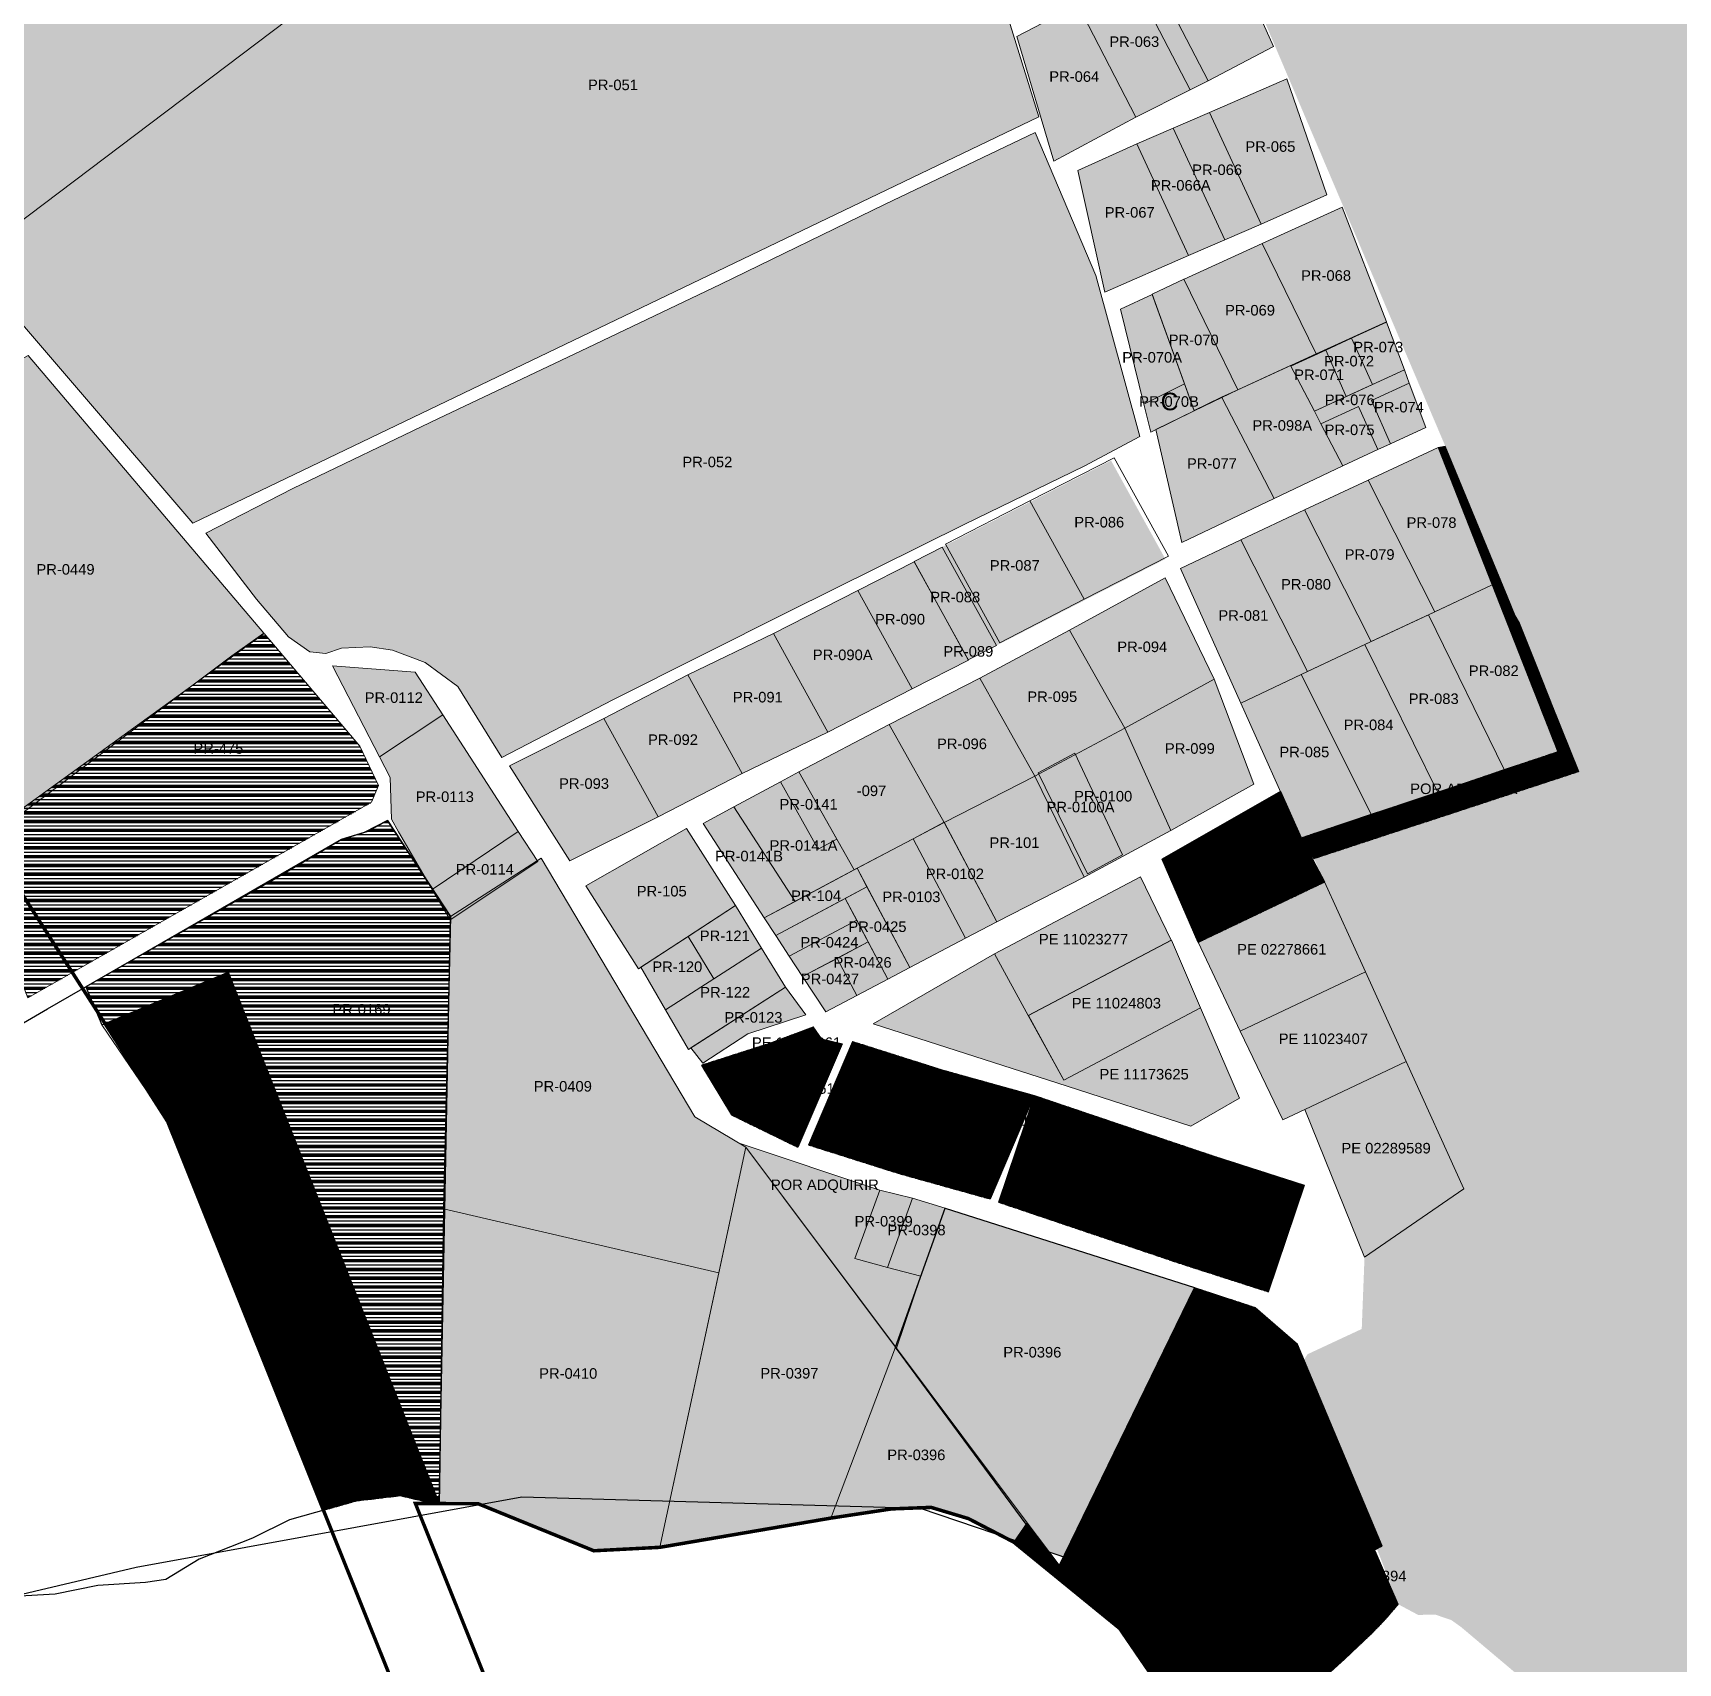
# Model space of a CAD drawing. Header units: inches. Extents: x 775566 to 778268, y 9208057 to 9211417.
# Drawn here: x 776842.8 to 777311, y 9209665.7 to 9210129.8 of the extents above; entities that cross this region are included whole.
import ezdxf
from ezdxf.enums import TextEntityAlignment as Align

# ---------------------------------------------------------------- set-up
doc = ezdxf.new("R2010")
doc.units = ezdxf.units.IN
doc.header["$MEASUREMENT"] = 0
doc.linetypes.add('DASHDOT', pattern=[1, 0.5, -0.25, 0, -0.25])
for name, color, linetype in [('1.- ADQUIRIDOS  CON RM', 7, 'Continuous'), ('HITOS', 5, 'Continuous'), ('PI_Texto', 7, 'Continuous'), ('PMD-CAJAMARCA', 212, 'Continuous'), ('PREDIOS INSCRITOS', 84, 'Continuous')]:
    doc.layers.add(name, color=color, linetype=linetype)
doc.layers.add('CAJAMARCA_ADQUIRIDOS', color=7, linetype='Continuous', lineweight=9, true_color=0xe2f2c9)
doc.layers.add('PROCESO_&_PENDIENTES', color=7, linetype='Continuous', lineweight=9, true_color=0xc5eefc)
doc.layers.add('CAJAMARCA_ADQUIRIDOSAnno', color=7, linetype='Continuous', true_color=0xafb304)
doc.layers.add('PROCESO__PENDIENTE_CAJAMARCA_UTMAnno', color=7, linetype='Continuous', true_color=0x2b1800)
doc.styles.add('Arial', font='arial.ttf')

msp = doc.modelspace()

# ---------------------------------------------------------------- hatches: boundary and pattern name
at = {"true_color": 0xadddf7}
h = msp.add_hatch(color=141, dxfattribs=at)
h.dxf.hatch_style = 1
h.paths.add_polyline_path([(777390.49, 9210055.28), (777432.41, 9210073.29), (777198.38, 9210587.33), (777187.56, 9210605.47), (777105.4, 9210785.4), (777059.97, 9210855.94), (776930, 9211169.4), (776852.44, 9211361.12), (776673.32, 9211286.79), (776765.26, 9211129.93), (776773.32, 9211117.95), (776942.38, 9210722.91), (777244.8, 9210012.11), (777262.42, 9209969.39), (777282.77, 9209919.54), (777207.42, 9209894.77), (777250.06, 9209800.66), (777221.8, 9209781.22), (777221.01, 9209760.81), (777205.62, 9209753.63), (777204.65, 9209752.16), (777231.39, 9209682.44), (777237.05, 9209679.41), (777241.97, 9209679.49), (777246.56, 9209677.91), (777249.26, 9209675.98), (777282.52, 9209647.92), (777293.72, 9209634.72), (777361.87, 9209558.32), (777370.39, 9209543.07), (777454.76, 9209481.52), (777458.61, 9209472.5), (777462.12, 9209467.53), (777463.33, 9209460.68), (777456.89, 9209452.18), (777474.05, 9209434.41), (777510.17, 9209349.95), (777516.01, 9209347.36), (777541.48, 9209322.34), (777544.17, 9209320.9), (777560.86, 9209295.15), (777537.54, 9209270.4), (777550.09, 9209240.92), (777553.15, 9209238.12), (777563.03, 9209239.38), (777593.22, 9209167.98), (777595.94, 9209159.44), (777696.28, 9208921.65), (777699.89, 9208910.23), (777701.28, 9208904.41), (777711.62, 9208851.33), (777720.63, 9208813.42), (777724.41, 9208798.87), (777726.36, 9208793.23), (777729.84, 9208788.63), (777735.44, 9208786.43), (777741.43, 9208786.58), (777747.32, 9208788.15), (777795.11, 9208805.7), (777867.21, 9208835.59), (777891.55, 9208847.3), (777895.6, 9208851.69), (777898.19, 9208856.93), (777899.3, 9208862.81), (777899.01, 9208868.76), (777897.07, 9208874.42), (777892.6, 9208881.93), (777881.24, 9208899.7), (777845.62, 9208951.56), (777839.03, 9208965.06), (777784.89, 9209095.29), (777766.54, 9209136.41), (777720.91, 9209231), (777688.48, 9209311.84), (777605.97, 9209508.14), (777612.99, 9209517.89)])
h = msp.add_hatch(color=103)
h.dxf.hatch_style = 1
h.paths.add_polyline_path([(777083.96, 9210261.07), (777070.47, 9210307.29), (777057.33, 9210352.51), (777050.92, 9210373.52), (776964.37, 9210303.16), (776958.98, 9210298.66), (776932.9, 9210277.82), (776909.43, 9210259.4), (776882.18, 9210237.01), (776863.18, 9210221.88), (776835.16, 9210197.35), (776821.77, 9210185.14), (776791.03, 9210154.81), (776769.71, 9210134.63), (776769.16, 9210134.08), (776824.33, 9210064.75)])
h.paths.add_polyline_path([(776824.33, 9210064.75), (777083.96, 9210261.07), (777097.35, 9210214.14), (777108.4, 9210177.74), (777120.96, 9210132.13), (777129.12, 9210105.88), (776888.35, 9209990.23)])
h = msp.add_hatch(color=103)
h.dxf.hatch_style = 1
h.paths.add_polyline_path([(777133.37, 9210093.29), (777122.88, 9210128.77), (777140.2, 9210137.73), (777155.94, 9210144.86), (777161.15, 9210147.22), (777161.15, 9210147.22), (777182.41, 9210155.99), (777195.9, 9210125.87), (777177.27, 9210116.16), (777172.17, 9210113.58), (777156.76, 9210105.77)])
h = msp.add_hatch(color=103)
h.dxf.hatch_style = 1
h.paths.add_polyline_path([(776915.59, 9209957.86), (776906.49, 9209968.52), (776892.03, 9209987.35), (776916.77, 9210000.06), (776958.27, 9210020.04), (776998.7, 9210039.14), (777038.56, 9210058.26), (777085.38, 9210081.04), (777128.05, 9210101.38), (777145.3, 9210060.69), (777157.81, 9210014.83), (777142.01, 9210006.4), (777108.08, 9209989.91), (777057.95, 9209965.01), (777007.82, 9209939.89), (776976.31, 9209923.52), (776963.7, 9209943.68), (776954.49, 9209950.57), (776945.18, 9209954.06), (776938.78, 9209955.03), (776930.63, 9209954.64), (776926.17, 9209953.09), (776921.61, 9209953.58)])
h = msp.add_hatch(color=103)
h.dxf.hatch_style = 1
h.paths.add_polyline_path([(776841.44, 9210037.89), (776908.57, 9209958.85), (776899.4, 9209952.43), (776838.85, 9209906.95), (776793.91, 9210012.56)])
h = msp.add_hatch(color=103)
h.dxf.hatch_style = 1
h.paths.add_polyline_path([(777053.55, 9209958.75), (777077.58, 9209971.07), (777093.03, 9209943.05), (777069.01, 9209930.73)])
h = msp.add_hatch(color=103)
h.dxf.hatch_style = 1
h.paths.add_polyline_path([(776928.08, 9209949.6), (776951.61, 9209947.78), (776959.49, 9209935.61), (776941.41, 9209923.7)])
h = msp.add_hatch(color=103)
h.dxf.hatch_style = 1
h.paths.add_polyline_path([(776959.49, 9209935.61), (776941.41, 9209923.7), (776944.46, 9209917.77), (776944.89, 9209905.98), (776946.86, 9209902.31), (776956.48, 9209885.87), (776980.96, 9209902.42)])
h = msp.add_hatch(color=103)
h.dxf.hatch_style = 1
h.paths.add_polyline_path([(777042.33, 9209909.43), (777055.54, 9209916.54), (777066.33, 9209897.36), (777071.61, 9209900.2), (777076.51, 9209891.49), (777059.75, 9209882.54)])
h = msp.add_hatch(color=103)
h.dxf.hatch_style = 1
h.paths.add_polyline_path([(777066.33, 9209897.36), (777071.61, 9209900.2), (777060.83, 9209919.38), (777055.54, 9209916.54)])
h = msp.add_hatch(color=103)
h.dxf.hatch_style = 1
h.paths.add_polyline_path([(777042.33, 9209909.43), (777059.75, 9209882.54), (777050.93, 9209877.83), (777033.53, 9209904.69)])
h = msp.add_hatch(color=103)
h.dxf.hatch_style = 1
h.paths.add_polyline_path([(776961.52, 9209877.24), (776986.35, 9209894.09), (776980.96, 9209902.42), (776956.48, 9209885.87)])
h = msp.add_hatch(color=103)
h.dxf.hatch_style = 1
h.paths.add_polyline_path([(776961.67, 9209878.22), (776987.51, 9209894.83), (777031.22, 9209821.22), (777045.72, 9209812.54), (777038.04, 9209776.81), (776959.65, 9209794.99)])
h.paths.add_polyline_path([(776959.65, 9209794.99), (777038.04, 9209776.81), (777021.25, 9209698.65), (777002.45, 9209697.67), (776969.48, 9209711.08), (776958.48, 9209711.1)])
h.paths.add_polyline_path([(777045.72, 9209812.54), (777088.31, 9209755.67), (777069.92, 9209706.97), (777021.25, 9209698.65)])
h.paths.add_polyline_path([(777088.31, 9209755.67), (777125.81, 9209705.61), (777121.98, 9209700.13), (777109.06, 9209706.83), (777098.45, 9209710.02), (777087.2, 9209709.59), (777069.92, 9209706.97)])
h = msp.add_hatch(color=103)
h.dxf.hatch_style = 1
h.paths.add_polyline_path([(777077.4, 9209891.96), (777080.2, 9209886.65), (777054.22, 9209872.81), (777050.93, 9209877.83)])
h = msp.add_hatch(color=103)
h.dxf.hatch_style = 1
h.paths.add_polyline_path([(777074.02, 9209883.36), (777054.22, 9209872.81), (777058.05, 9209866.96), (777077.29, 9209877.17)])
h.paths.add_polyline_path([(777060.46, 9209868.55), (777078.53, 9209868.55), (777078.53, 9209873.15), (777060.46, 9209873.15)], flags=9)
h.paths.add_polyline_path([(777074.15, 9209873), (777092.22, 9209873), (777092.22, 9209877.6), (777074.15, 9209877.6)], flags=9)
h = msp.add_hatch(color=103)
h.dxf.hatch_style = 1
h.paths.add_polyline_path([(777077.29, 9209877.17), (777080.56, 9209870.98), (777061.89, 9209861.11), (777058.05, 9209866.96)])
h.paths.add_polyline_path([(777080.56, 9209870.98), (777086.16, 9209860.4), (777077.32, 9209855.73), (777071.73, 9209866.31)])
h.paths.add_polyline_path([(777080.2, 9209886.65), (777092.35, 9209863.67), (777086.16, 9209860.4), (777074.02, 9209883.36)])
h = msp.add_hatch(color=103)
h.dxf.hatch_style = 1
h.paths.add_polyline_path([(777071.73, 9209866.31), (777077.32, 9209855.73), (777068.47, 9209851.07), (777061.89, 9209861.11)])
at = {"layer": '1.- ADQUIRIDOS  CON RM'}
h = msp.add_hatch(color=103, dxfattribs=at)
h.dxf.hatch_style = 1
h.paths.add_polyline_path([(777155.94, 9210144.86), (777172.17, 9210113.58), (777156.75, 9210105.77), (777140.2, 9210137.73)])
h.paths.add_polyline_path([(777195.9, 9210125.87), (777177.27, 9210116.16), (777161.15, 9210147.22), (777182.41, 9210155.99)])
h.paths.add_polyline_path([(777161.15, 9210147.22), (777177.27, 9210116.16), (777172.17, 9210113.58), (777155.94, 9210144.86)])
h.paths.add_polyline_path([(777177.68, 9210107.11), (777192.35, 9210075.34), (777171.69, 9210066.43), (777157.02, 9210098.21)])
h.paths.add_polyline_path([(777211.1, 9210083.63), (777192.35, 9210075.34), (777177.68, 9210107.11), (777199.68, 9210116.72)])
h.paths.add_polyline_path([(777192.7, 9210069.82), (777208.03, 9210038.36), (777185.7, 9210028.19), (777170.4, 9210059.67)])
h.paths.add_polyline_path([(777171.69, 9210066.43), (777147.89, 9210055.95), (777140.16, 9210090.6), (777157.02, 9210098.21)])
h.paths.add_polyline_path([(777228.02, 9210047.52), (777208.03, 9210038.36), (777192.7, 9210069.82), (777215.46, 9210080.18)])
h.paths.add_polyline_path([(777196.06, 9209997.26), (777169.81, 9209984.69), (777162.4, 9210016.85), (777181.18, 9210025.99)])
h.paths.add_polyline_path([(777207.52, 9210022.06), (777233.14, 9210033.81), (777234.53, 9210030.06), (777223.81, 9210025.14), (777229.24, 9210012.81), (777225.61, 9210011.14), (777220.09, 9210023.43), (777209.37, 9210018.51)])
h.paths.add_polyline_path([(777223.81, 9210025.14), (777234.53, 9210030.06), (777239.24, 9210017.41), (777229.24, 9210012.81)])
h.paths.add_polyline_path([(777209.37, 9210018.51), (777220.09, 9210023.43), (777225.61, 9210011.14), (777215.62, 9210006.54)])
h.paths.add_polyline_path([(777224.05, 9210029.64), (777218.08, 9210042.82), (777228.08, 9210047.4), (777233.14, 9210033.81)])
h.paths.add_polyline_path([(777210.81, 9210039.49), (777218.08, 9210042.82), (777224.05, 9210029.64), (777216.61, 9210026.23)])
h.paths.add_polyline_path([(777200.81, 9210034.91), (777210.81, 9210039.49), (777216.61, 9210026.23), (777207.52, 9210022.06)])
h.paths.add_polyline_path([(777204.7, 9209993.98), (777222.83, 9210002.43), (777241.8, 9209964.95), (777223.67, 9209956.51)])
h.paths.add_polyline_path([(777222.83, 9210002.43), (777242.78, 9210011.71), (777258.1, 9209972.6), (777241.8, 9209964.95)])
h.paths.add_polyline_path([(777169.45, 9209977.3), (777186.6, 9209985.46), (777205.58, 9209947.99), (777186.62, 9209938.96)])
h.paths.add_polyline_path([(777186.6, 9209985.46), (777204.7, 9209993.98), (777223.67, 9209956.51), (777205.58, 9209947.99)])
h.paths.add_polyline_path([(777221.86, 9209955.66), (777239.99, 9209964.11), (777261.59, 9209920.12), (777242.7, 9209913.53)])
h.paths.add_polyline_path([(777239.99, 9209964.11), (777258.1, 9209972.6), (777276.78, 9209925.15), (777261.59, 9209920.12)])
h.paths.add_polyline_path([(777203.77, 9209947.13), (777221.86, 9209955.66), (777242.7, 9209913.53), (777223.69, 9209907.33)])
h = msp.add_hatch(color=103, dxfattribs=at)
h.dxf.hatch_style = 1
h.paths.add_polyline_path([(777159.01, 9210024.11), (777170.59, 9210029.82), (777173.35, 9210022.17), (777160.97, 9210016.15)])
h = msp.add_hatch(color=103, dxfattribs=at)
h.dxf.hatch_style = 1
h.paths.add_polyline_path([(777141.07, 9209967.71), (777125.62, 9209995.73), (777149.66, 9210008.02), (777165.11, 9209980)])
h = msp.add_hatch(color=103, dxfattribs=at)
h.dxf.hatch_style = 1
h.paths.add_polyline_path([(777020.72, 9209906.57), (777005.26, 9209934.59), (777029.25, 9209946.98), (777044.71, 9209918.96)])
h.paths.add_polyline_path([(777044.71, 9209918.96), (777029.25, 9209946.98), (777053.55, 9209958.75), (777069.01, 9209930.73)])
h.paths.add_polyline_path([(776995.64, 9209894.11), (776978.46, 9209921.11), (777005.26, 9209934.59), (777020.72, 9209906.57)])
h.paths.add_polyline_path([(777077.58, 9209971.07), (777093.62, 9209979.24), (777109.07, 9209951.22), (777093.03, 9209943.05)])
h.paths.add_polyline_path([(777101.59, 9209983.41), (777117.05, 9209955.38), (777109.03, 9209951.3), (777093.58, 9209979.32)])
h.paths.add_polyline_path([(777125.62, 9209995.73), (777101.59, 9209983.41), (777117.06, 9209955.37), (777141.07, 9209967.71)])
h = msp.add_hatch(color=103, dxfattribs=at)
h.dxf.hatch_style = 1
h.paths.add_polyline_path([(777153.56, 9209931.89), (777178.99, 9209945.83), (777190.29, 9209915.89), (777166.72, 9209902.72)])
h.paths.add_polyline_path([(777127.99, 9209918.22), (777153.56, 9209931.89), (777166.72, 9209902.72), (777142.05, 9209889.47)])
h.paths.add_polyline_path([(777086.47, 9209932.93), (777112.3, 9209946.11), (777127.99, 9209918.22), (777102.15, 9209905.03)])
h.paths.add_polyline_path([(777112.3, 9209946.11), (777137.87, 9209959.78), (777153.56, 9209931.89), (777127.99, 9209918.22)])
h.paths.add_polyline_path([(777165.08, 9209974.65), (777137.87, 9209959.78), (777153.56, 9209931.89), (777179.01, 9209945.84)])
h.paths.add_polyline_path([(777127.99, 9209918.22), (777142.05, 9209889.47), (777117.11, 9209876.74), (777102.15, 9209905.03)])
h.paths.add_polyline_path([(777093.31, 9209900.37), (777102.15, 9209905.04), (777117.11, 9209876.75), (777108.27, 9209872.08)])
h.paths.add_polyline_path([(777077.4, 9209891.96), (777093.31, 9209900.37), (777108.27, 9209872.08), (777092.35, 9209863.67)])
h.paths.add_polyline_path([(777060.83, 9209919.38), (777086.47, 9209932.93), (777102.15, 9209905.03), (777076.51, 9209891.49)])
at = {"layer": 'CAJAMARCA_ADQUIRIDOSAnno'}
h = msp.add_hatch(dxfattribs=at)
h.set_pattern_fill('PLASTI', color=1)
h.paths.add_polyline_path([(777275.35, 9209938.14), (777270.87, 9209949.37), (777265.95, 9209961.71), (777264.7, 9209963.86), (777262.42, 9209969.39), (777244.8, 9210012.11), (777242.78, 9210011.71), (777276.78, 9209925.15), (777255.91, 9209918.14), (777242.7, 9209913.53), (777225.58, 9209907.95), (777203.78, 9209900.63), (777207.42, 9209894.77), (777282.77, 9209919.54)])
h.paths.add_polyline_path([(777233.99, 9209912.02), (777266.37, 9209912.02), (777266.37, 9209916.95), (777233.99, 9209916.95)], flags=25)
h = msp.add_hatch(dxfattribs=at)
h.set_pattern_fill('PLASTI', color=2, scale=10)
h.paths.add_polyline_path([(776939.21, 9209910.75), (776941.16, 9209915.48), (776935.87, 9209926.71), (776908.67, 9209958.75), (776824.79, 9209898.16), (776841.32, 9209855.06)])
h.paths.add_polyline_path([(776887.74, 9209923.73), (776903.47, 9209923.73), (776903.47, 9209928.31), (776887.74, 9209928.31)], flags=24)
h.paths.add_polyline_path([(776936.5, 9209938.21), (776954.57, 9209938.21), (776954.57, 9209942.81), (776936.5, 9209942.81)], flags=9)
h.paths.add_polyline_path([(776951.01, 9209910), (776969.08, 9209910), (776969.08, 9209914.6), (776951.01, 9209914.6)], flags=9)
h = msp.add_hatch(dxfattribs=at)
h.set_pattern_fill('PLASTI', color=1)
h.paths.add_polyline_path([(777203.78, 9209900.63), (777197.87, 9209913.83), (777164.23, 9209894.52), (777174.45, 9209870.91), (777210.45, 9209888.08)])
h.paths.add_polyline_path([(777183.11, 9209891.72), (777190.67, 9209891.72), (777190.67, 9209896.22), (777183.11, 9209896.22)], flags=24)
h = msp.add_hatch(dxfattribs=at)
h.set_pattern_fill('PLASTI', color=2, scale=10)
h.paths.add_polyline_path([(776857.91, 9209858.25), (776860.31, 9209852.48), (776863.32, 9209847.77), (776898.42, 9209862.35), (776958.48, 9209711.1), (776961.67, 9209878.22), (776943.69, 9209905.57), (776937.06, 9209902.16), (776930.51, 9209900.19)])
h.paths.add_polyline_path([(776927.29, 9209849.49), (776945.36, 9209849.49), (776945.36, 9209854.09), (776927.29, 9209854.09)], flags=24)
h.paths.add_polyline_path([(776962.39, 9209889.35), (776980.46, 9209889.35), (776980.46, 9209893.94), (776962.39, 9209893.94)], flags=9)
h = msp.add_hatch(color=1, dxfattribs=at)
h.dxf.hatch_style = 1
h.paths.add_polyline_path([(777158.06, 9209889.5), (777116.47, 9209867.61), (777126.09, 9209850.08), (777166.79, 9209871.51)])
h.paths.add_polyline_path([(777166.82, 9209871.52), (777126.12, 9209850.09), (777136.22, 9209831.68), (777175.13, 9209852.24)])
h.paths.add_polyline_path([(777175.13, 9209852.24), (777136.22, 9209831.68), (777126.09, 9209850.08), (777116.47, 9209867.61), (777081.96, 9209847.66), (777137.18, 9209829.94), (777172.37, 9209818.5), (777186.21, 9209826.52)])
h.paths.add_polyline_path([(777128.36, 9209869.44), (777155.3, 9209869.44), (777155.3, 9209874.04), (777128.36, 9209874.04)], flags=24)
h.paths.add_polyline_path([(777137.7, 9209851.22), (777164.63, 9209851.22), (777164.63, 9209855.82), (777137.7, 9209855.82)], flags=24)
h.paths.add_polyline_path([(777145.61, 9209831), (777172.54, 9209831), (777172.54, 9209835.6), (777145.61, 9209835.6)], flags=24)
h = msp.add_hatch(color=1, dxfattribs=at)
h.dxf.hatch_style = 1
h.paths.add_polyline_path([(777210.45, 9209888.08), (777174.45, 9209870.91), (777186.45, 9209845.61), (777222.07, 9209862.44)])
h.paths.add_polyline_path([(777222.07, 9209862.44), (777186.45, 9209845.61), (777198.51, 9209820.34), (777204.85, 9209823.31), (777233.64, 9209836.92)])
h.paths.add_polyline_path([(777233.64, 9209836.92), (777204.85, 9209823.31), (777221.8, 9209781.22), (777250.06, 9209800.66)])
h.paths.add_polyline_path([(777184.79, 9209866.57), (777211.72, 9209866.57), (777211.72, 9209871.17), (777184.79, 9209871.17)], flags=24)
h.paths.add_polyline_path([(777196.61, 9209841.09), (777223.54, 9209841.09), (777223.54, 9209845.69), (777196.61, 9209845.69)], flags=24)
h.paths.add_polyline_path([(777214.47, 9209809.95), (777241.41, 9209809.95), (777241.41, 9209814.54), (777214.47, 9209814.54)], flags=24)
h = msp.add_hatch(dxfattribs=at)
h.set_pattern_fill('PLASTI', color=1)
h.paths.add_polyline_path([(776925.49, 9209709.24), (776934.96, 9209711.91), (776947.4, 9209713.39), (776957.06, 9209711.1), (776958.47, 9209711.1), (776958.47, 9209711.12), (776898.42, 9209862.35), (776863.32, 9209847.77), (776881.2, 9209819.81), (776881.2, 9209819.81)])
h = msp.add_hatch(dxfattribs=at)
h.set_pattern_fill('PLASTI', color=1, scale=10)
h.paths.add_polyline_path([(777067.25, 9209843.36), (777064.88, 9209846.78), (777052.5, 9209842.17), (777062.14, 9209831.45)])
h.paths.add_polyline_path([(777035.41, 9209830.16), (777062.34, 9209830.16), (777062.34, 9209834.76), (777035.41, 9209834.76)], flags=9)
h.paths.add_polyline_path([(777046.68, 9209839.99), (777073.61, 9209839.99), (777073.61, 9209844.58), (777046.68, 9209844.58)], flags=9)
h = msp.add_hatch(dxfattribs=at)
h.set_pattern_fill('PLASTI', color=1)
h.paths.add_polyline_path([(777073.11, 9209841.98), (777067.25, 9209843.36), (777062.14, 9209831.45), (777062.14, 9209831.45), (777067.25, 9209843.36), (777064.88, 9209846.78), (777052.5, 9209842.17), (777062.14, 9209831.45), (777067.25, 9209843.36), (777067.25, 9209843.36), (777062.14, 9209831.45), (777062.14, 9209831.45), (777051.7, 9209816.86), (777060.51, 9209812.56)])
h.paths.add_polyline_path([(777049.49, 9209826.93), (777076.43, 9209826.93), (777076.43, 9209831.53), (777049.49, 9209831.53)], flags=9)
h.paths.add_polyline_path([(777035.41, 9209830.16), (777062.34, 9209830.16), (777062.34, 9209834.76), (777035.41, 9209834.76)], flags=9)
h.paths.add_polyline_path([(777046.68, 9209839.99), (777073.61, 9209839.99), (777073.61, 9209844.58), (777046.68, 9209844.58)], flags=9)
h = msp.add_hatch(dxfattribs=at)
h.set_pattern_fill('PLASTI', color=1)
h.paths.add_polyline_path([(777062.14, 9209831.45), (777052.5, 9209842.17), (777033.05, 9209835.92), (777041.63, 9209821.77), (777051.7, 9209816.86)])
h.paths.add_polyline_path([(777049.49, 9209826.93), (777076.43, 9209826.93), (777076.43, 9209831.53), (777049.49, 9209831.53)], flags=9)
h.paths.add_polyline_path([(777035.41, 9209830.16), (777062.34, 9209830.16), (777062.34, 9209834.76), (777035.41, 9209834.76)], flags=9)
h.paths.add_polyline_path([(777046.68, 9209839.99), (777073.61, 9209839.99), (777073.61, 9209844.58), (777046.68, 9209844.58)], flags=9)
h = msp.add_hatch(dxfattribs=at)
h.set_pattern_fill('PLASTI', color=1)
h.paths.add_polyline_path([(777204.72, 9209801.71), (777179.01, 9209809.98), (777168.79, 9209779.66), (777194.5, 9209771.39)])
h.paths.add_polyline_path([(777179.01, 9209809.98), (777166.22, 9209814.3), (777156, 9209783.99), (777168.8, 9209779.67)])
h.paths.add_polyline_path([(777166.22, 9209814.3), (777153.43, 9209818.62), (777143.21, 9209788.3), (777156, 9209783.99)])
h.paths.add_polyline_path([(777153.43, 9209818.62), (777137.33, 9209824.06), (777132.21, 9209808.9), (777122.74, 9209812.1), (777117.63, 9209796.94), (777143.21, 9209788.3)])
h.paths.add_polyline_path([(777137.33, 9209824.06), (777127.85, 9209827.26), (777122.74, 9209812.1), (777132.21, 9209808.9)])
h.paths.add_polyline_path([(777127.85, 9209827.26), (777101.85, 9209834.49), (777089.31, 9209805.09), (777115.32, 9209797.82)])
h.paths.add_polyline_path([(777101.85, 9209834.49), (777076.12, 9209842.66), (777063.52, 9209813.24), (777089.31, 9209805.08)])
h.paths.add_polyline_path([(777154.04, 9209796.76), (777180.98, 9209796.76), (777180.98, 9209801.36), (777154.04, 9209801.36)], flags=9)
h.paths.add_polyline_path([(777173.29, 9209790.46), (777200.22, 9209790.46), (777200.22, 9209795.06), (777173.29, 9209795.06)], flags=24)
h.paths.add_polyline_path([(777141.25, 9209801.08), (777168.18, 9209801.08), (777168.18, 9209805.67), (777141.25, 9209805.67)], flags=9)
h.paths.add_polyline_path([(777116.56, 9209817.85), (777143.5, 9209817.85), (777143.5, 9209822.45), (777116.56, 9209822.45)], flags=9)
h.paths.add_polyline_path([(777121.27, 9209805.21), (777148.21, 9209805.21), (777148.21, 9209809.81), (777121.27, 9209809.81)], flags=24)
h.paths.add_polyline_path([(777095.11, 9209815.94), (777122.05, 9209815.94), (777122.05, 9209820.53), (777095.11, 9209820.53)], flags=24)
h.paths.add_polyline_path([(777049.49, 9209826.93), (777076.43, 9209826.93), (777076.43, 9209831.53), (777049.49, 9209831.53)], flags=9)
h.paths.add_polyline_path([(777069.23, 9209823.64), (777096.16, 9209823.64), (777096.16, 9209828.23), (777069.23, 9209828.23)], flags=24)
h = msp.add_hatch(color=1, dxfattribs=at)
h.dxf.hatch_style = 1
h.paths.add_polyline_path([(777083.9, 9209800.36), (777043.8, 9209813.71), (777043.79, 9209813.69), (777045.72, 9209812.54), (777088.31, 9209755.67), (777088.57, 9209755.33), (777095.54, 9209775.86), (777086.05, 9209778.3), (777076.71, 9209780.85)])
h.paths.add_polyline_path([(777093.17, 9209798.08), (777083.9, 9209800.36), (777076.71, 9209780.85), (777086.05, 9209778.3)], flags=17)
h.paths.add_polyline_path([(777102.46, 9209795.22), (777093.17, 9209798.08), (777086.05, 9209778.3), (777095.54, 9209775.86)])
h.paths.add_polyline_path([(777075.9, 9209789.14), (777093.98, 9209789.14), (777093.98, 9209793.74), (777075.9, 9209793.74)], flags=24)
h.paths.add_polyline_path([(777052.02, 9209799.29), (777084.4, 9209799.29), (777084.4, 9209804.22), (777052.02, 9209804.22)], flags=25)
h.paths.add_polyline_path([(777085.26, 9209786.63), (777103.34, 9209786.63), (777103.34, 9209791.23), (777085.26, 9209791.23)], flags=9)
h = msp.add_hatch(color=1, dxfattribs=at)
h.dxf.hatch_style = 1
h.paths.add_polyline_path([(777173.4, 9209772.59), (777102.46, 9209795.22), (777095.54, 9209775.86), (777088.57, 9209755.33), (777125.81, 9209705.61), (777132.11, 9209697.28), (777136.09, 9209695.92)])
h.paths.add_polyline_path([(777085.26, 9209786.63), (777103.34, 9209786.63), (777103.34, 9209791.23), (777085.26, 9209791.23)], flags=9)
h.paths.add_polyline_path([(777118.21, 9209751.86), (777136.29, 9209751.86), (777136.29, 9209756.46), (777118.21, 9209756.46)], flags=24)
h = msp.add_hatch(dxfattribs=at)
h.set_pattern_fill('PLASTI', color=1)
h.paths.add_polyline_path([(777219.08, 9209693.82), (777224.8, 9209697.64), (777231.39, 9209682.44), (777227.8, 9209678.26), (777223.9, 9209674.2), (777216.06, 9209666.85), (777208.37, 9209659.82), (777179.08, 9209633.91), (777166.14, 9209655.16), (777166.02, 9209655.07), (777155.86, 9209676.07), (777134.64, 9209692.93), (777134.94, 9209693.55), (777173.4, 9209772.59), (777190.7, 9209766.93), (777202.69, 9209756.49), (777226.82, 9209699.06), (777225.28, 9209698.27), (777218.85, 9209694.05), (777213.79, 9209690.21)])
h.paths.add_polyline_path([(777211.92, 9209684.09), (777230, 9209684.09), (777230, 9209688.69), (777211.92, 9209688.69)], flags=24)
h.paths.add_polyline_path([(777216.44, 9209688.15), (777234.51, 9209688.15), (777234.51, 9209692.75), (777216.44, 9209692.75)], flags=9)
h.paths.add_polyline_path([(777205.29, 9209678.44), (777223.36, 9209678.44), (777223.36, 9209683.04), (777205.29, 9209683.04)], flags=24)
h.paths.add_polyline_path([(777196.81, 9209671.34), (777214.88, 9209671.34), (777214.88, 9209675.94), (777196.81, 9209675.94)], flags=24)
h.paths.add_polyline_path([(777176.58, 9209655.62), (777194.65, 9209655.62), (777194.65, 9209660.22), (777176.58, 9209660.22)], flags=24)
h.paths.add_polyline_path([(777173.67, 9209713.05), (777191.74, 9209713.05), (777191.74, 9209717.65), (777173.67, 9209717.65)], flags=24)
h = msp.add_hatch(dxfattribs=at)
h.set_pattern_fill('PLASTI', color=1)
h.paths.add_polyline_path([(777125.81, 9209705.61), (777121.98, 9209700.13), (777152.13, 9209675.54), (777165.8, 9209655.52), (777155.86, 9209676.07), (777134.64, 9209692.93), (777134.94, 9209693.55)])
at = {"layer": 'PI_Texto'}
h = msp.add_hatch(color=103, dxfattribs=at)
h.dxf.hatch_style = 1
h.paths.add_polyline_path([(777181.12, 9210026.1), (777185.7, 9210028.19), (777170.4, 9210059.66), (777161.34, 9210055.42), (777173.29, 9210022.29)])
h = msp.add_hatch(color=103, dxfattribs=at)
h.dxf.hatch_style = 1
h.paths.add_polyline_path([(777161.4, 9210055.3), (777152.33, 9210051.09), (777159.01, 9210024.11), (777170.59, 9210029.82)])
h = msp.add_hatch(color=103, dxfattribs=at)
h.dxf.hatch_style = 1
h.paths.add_polyline_path([(777215.62, 9210006.54), (777209.37, 9210018.51), (777207.52, 9210022.06), (777200.74, 9210035.04), (777185.71, 9210028.19), (777181.18, 9210025.99), (777196.06, 9209997.26)])
h = msp.add_hatch(color=103, dxfattribs=at)
h.dxf.hatch_style = 1
h.paths.add_polyline_path([(777203.77, 9209947.13), (777186.62, 9209938.96), (777203.78, 9209900.63), (777223.69, 9209907.33)])
h = msp.add_hatch(color=103, dxfattribs=at)
h.dxf.hatch_style = 1
h.paths.add_polyline_path([(777015.16, 9209863.35), (777000.13, 9209886.98), (777028.81, 9209903.28), (777042.75, 9209881.34)])
h.paths.add_polyline_path([(777029.29, 9209872.56), (777042.75, 9209881.34), (777050.19, 9209869.24), (777036.63, 9209860.51)])
h.paths.add_polyline_path([(777015.84, 9209863.78), (777029.29, 9209872.56), (777036.63, 9209860.52), (777022.86, 9209851.66)])
h.paths.add_polyline_path([(777050.19, 9209869.24), (777056.99, 9209858.15), (777029.35, 9209840.41), (777022.84, 9209851.66), (777036.63, 9209860.51)])
h = msp.add_hatch(color=103, dxfattribs=at)
h.dxf.hatch_style = 1
h.paths.add_polyline_path([(777030.06, 9209840.87), (777056.99, 9209858.15), (777062.77, 9209850.25), (777046.29, 9209844.81), (777033.51, 9209836.51)])

# ---------------------------------------------------------------- linework, layer by layer
at = {"layer": 'CAJAMARCA_ADQUIRIDOS', "color": 3}
for points in [[(777083.96, 9210261.07, 0), (776824.33, 9210064.75, 0), (776769.16, 9210134.08, 0), (776769.71, 9210134.63, 0), (776791.03, 9210154.81, 0), (776821.77, 9210185.14, 0), (776835.16, 9210197.35, 0), (776863.18, 9210221.88, 0), (776882.18, 9210237.01, 0), (776909.43, 9210259.4, 0), (776932.9, 9210277.82, 0), (776958.98, 9210298.66, 0), (776964.37, 9210303.16, 0), (777050.92, 9210373.52, 0), (777057.33, 9210352.51, 0), (777070.47, 9210307.29, 0)], [(776824.33, 9210064.75, 0), (777083.96, 9210261.07, 0), (777097.35, 9210214.14, 0), (777108.4, 9210177.74, 0), (777120.96, 9210132.13, 0), (777129.12, 9210105.88, 0), (776888.35, 9209990.23, 0)], [(777182.41, 9210155.99, 0), (777195.9, 9210125.87, 0), (777177.27, 9210116.16, 0), (777161.15, 9210147.22, 0), (777161.16, 9210147.23, 0)], [(777161.15, 9210147.22, 0), (777177.27, 9210116.16, 0), (777172.17, 9210113.58, 0), (777155.94, 9210144.86, 0)], [(777155.94, 9210144.86, 0), (777172.17, 9210113.58, 0), (777156.75, 9210105.77, 0), (777140.2, 9210137.73, 0)], [(777140.2, 9210137.73, 0), (777156.75, 9210105.77, 0), (777133.37, 9210093.29, 0), (777122.88, 9210128.77, 0)], [(777177.68, 9210107.11, 0), (777177.68, 9210107.12, 0), (777177.68, 9210107.11, 0), (777199.68, 9210116.72, 0), (777211.1, 9210083.63, 0), (777192.35, 9210075.34, 0)], [(777177.68, 9210107.12, 0), (777192.36, 9210075.34, 0), (777182.03, 9210070.89, 0), (777167.35, 9210102.66, 0)], [(776915.59, 9209957.86, 0), (776906.49, 9209968.52, 0), (776892.03, 9209987.35, 0), (776916.77, 9210000.06, 0), (776958.27, 9210020.04, 0), (776998.7, 9210039.14, 0), (777038.56, 9210058.26, 0), (777085.38, 9210081.04, 0), (777128.05, 9210101.38, 0), (777145.3, 9210060.69, 0), (777157.81, 9210014.83, 0), (777142.01, 9210006.4, 0), (777108.08, 9209989.91, 0), (777057.95, 9209965.01, 0), (777007.82, 9209939.89, 0), (776976.31, 9209923.52, 0), (776963.7, 9209943.68, 0), (776954.49, 9209950.57, 0), (776945.18, 9209954.06, 0), (776938.78, 9209955.03, 0), (776930.63, 9209954.64, 0), (776926.17, 9209953.09, 0), (776921.61, 9209953.58, 0)], [(777147.89, 9210055.95, 0), (777140.16, 9210090.6, 0), (777157.02, 9210098.21, 0), (777171.69, 9210066.43, 0)], [(777167.35, 9210102.66, 0), (777182.02, 9210070.89, 0), (777171.69, 9210066.43, 0), (777157.02, 9210098.21, 0)], [(777215.46, 9210080.18, 0), (777228.02, 9210047.52, 0), (777208.03, 9210038.36, 0), (777192.7, 9210069.82, 0)], [(777185.7, 9210028.19, 0), (777170.4, 9210059.66, 0), (777170.45, 9210059.69, 0), (777192.7, 9210069.82, 0), (777208.03, 9210038.36, 0)], [(777181.12, 9210026.1, 0), (777173.29, 9210022.29, 0), (777161.34, 9210055.42, 0), (777170.4, 9210059.66, 0), (777185.7, 9210028.19, 0)], [(777159.01, 9210024.11, 0), (777152.33, 9210051.09, 0), (777161.4, 9210055.3, 0), (777170.59, 9210029.82, 0)], [(777224.05, 9210029.64, 0), (777218.08, 9210042.82, 0), (777228.08, 9210047.4, 0), (777233.14, 9210033.81, 0)], [(777210.81, 9210039.49, 0), (777218.08, 9210042.82, 0), (777224.05, 9210029.64, 0), (777216.61, 9210026.23, 0)], [(776841.44, 9210037.89, 0), (776908.57, 9209958.85, 0), (776899.4, 9209952.43, 0), (776838.85, 9209906.95, 0), (776793.91, 9210012.56, 0)], [(777200.81, 9210034.91, 0), (777210.81, 9210039.49, 0), (777216.61, 9210026.23, 0), (777207.52, 9210022.06, 0)], [(777215.62, 9210006.54, 0), (777196.06, 9209997.26, 0), (777181.18, 9210025.99, 0), (777185.71, 9210028.19, 0), (777200.74, 9210035.04, 0), (777207.52, 9210022.06, 0), (777209.37, 9210018.51, 0)], [(777207.52, 9210022.06, 0), (777233.14, 9210033.81, 0), (777234.53, 9210030.06, 0), (777223.81, 9210025.14, 0), (777229.24, 9210012.81, 0), (777225.61, 9210011.14, 0), (777220.09, 9210023.43, 0), (777209.37, 9210018.51, 0)], [(777159.01, 9210024.11, 0), (777170.59, 9210029.82, 0), (777173.35, 9210022.17, 0), (777160.97, 9210016.15, 0)], [(777223.81, 9210025.14, 0), (777234.53, 9210030.06, 0), (777239.24, 9210017.41, 0), (777229.24, 9210012.81, 0)], [(777196.06, 9209997.26, 0), (777169.81, 9209984.69, 0), (777162.4, 9210016.85, 0), (777173.35, 9210022.17, 0), (777173.34, 9210022.17, 0), (777181.18, 9210025.99, 0)], [(777209.37, 9210018.51, 0), (777220.09, 9210023.43, 0), (777225.61, 9210011.14, 0), (777215.62, 9210006.54, 0)], [(777241.8, 9209964.95, 0), (777222.83, 9210002.43, 0), (777242.78, 9210011.71, 0), (777258.1, 9209972.6, 0)], [(777142, 9209968.52, 0), (777126.55, 9209996.54, 0), (777150.59, 9210008.83, 0), (777166.05, 9209980.8, 0)], [(777204.7, 9209993.98, 0), (777222.83, 9210002.43, 0), (777241.8, 9209964.95, 0), (777223.67, 9209956.51, 0)], [(777126.55, 9209996.54, 0), (777142, 9209968.52, 0), (777117.99, 9209956.18, 0), (777102.53, 9209984.21, 0)], [(777186.6, 9209985.46, 0), (777204.7, 9209993.98, 0), (777223.67, 9209956.51, 0), (777205.58, 9209947.99, 0)], [(777101.59, 9209983.41, 0), (777117.05, 9209955.38, 0), (777109.03, 9209951.3, 0), (777093.58, 9209979.32, 0)], [(777169.45, 9209977.3, 0), (777186.6, 9209985.46, 0), (777205.58, 9209947.99, 0), (777186.62, 9209938.96, 0)], [(777077.58, 9209971.07, 0), (777093.62, 9209979.24, 0), (777109.07, 9209951.22, 0), (777093.03, 9209943.05, 0)], [(777165.08, 9209974.65, 0), (777179.01, 9209945.84, 0), (777153.56, 9209931.89, 0), (777137.87, 9209959.78, 0)], [(777239.99, 9209964.11, 0), (777258.1, 9209972.6, 0), (777276.78, 9209925.15, 0), (777261.59, 9209920.12, 0)], [(777053.55, 9209958.75, 0), (777077.58, 9209971.07, 0), (777093.03, 9209943.05, 0), (777069.01, 9209930.73, 0)], [(777053.55, 9209958.75, 0), (777077.58, 9209971.07, 0), (777093.03, 9209943.05, 0), (777069.01, 9209930.73, 0)], [(777221.86, 9209955.66, 0), (777239.99, 9209964.11, 0), (777261.59, 9209920.12, 0), (777242.7, 9209913.53, 0)], [(777044.71, 9209918.96, 0), (777029.25, 9209946.98, 0), (777053.55, 9209958.75, 0), (777069.01, 9209930.73, 0)], [(777112.3, 9209946.11, 0), (777137.87, 9209959.78, 0), (777153.56, 9209931.89, 0), (777127.99, 9209918.22, 0)], [(777203.77, 9209947.13, 0), (777221.86, 9209955.66, 0), (777242.7, 9209913.53, 0), (777223.69, 9209907.33, 0)], [(776928.08, 9209949.6, 2678.24), (776951.61, 9209947.78, 2678.24), (776959.49, 9209935.61, 2678.24), (776941.41, 9209923.7, 2678.24)], [(777020.72, 9209906.57, 0), (777005.26, 9209934.59, 0), (777029.25, 9209946.98, 0), (777044.71, 9209918.96, 0)], [(777086.47, 9209932.93, 0), (777112.3, 9209946.11, 0), (777127.99, 9209918.22, 0), (777102.15, 9209905.03, 0)], [(777153.56, 9209931.89, 0), (777178.99, 9209945.83, 0), (777190.29, 9209915.89, 0), (777166.72, 9209902.72, 0)], [(777203.77, 9209947.13, 0), (777223.69, 9209907.33, 0), (777203.78, 9209900.63, 0), (777186.62, 9209938.96, 0)], [(776959.49, 9209935.61, 2678.24), (776980.96, 9209902.42, 2678.24), (776956.48, 9209885.87, 2678.24), (776946.86, 9209902.31, 2678.24), (776944.89, 9209905.98, 2678.24), (776944.46, 9209917.77, 2678.24), (776941.41, 9209923.7, 2678.24)], [(776995.64, 9209894.11, 0), (776978.46, 9209921.11, 0), (777005.26, 9209934.59, 0), (777020.72, 9209906.57, 0)], [(777060.83, 9209919.38, 0), (777086.47, 9209932.93, 0), (777102.15, 9209905.03, 0), (777076.51, 9209891.49, 0)], [(777127.99, 9209918.22, 0), (777153.56, 9209931.89, 0), (777166.72, 9209902.72, 0), (777142.05, 9209889.47, 0)], [(777142.98, 9209890.39, 0), (777128.92, 9209919.13, 0), (777139.33, 9209924.7, 0), (777152.95, 9209895.74, 0)], [(777042.33, 9209909.43, 0), (777055.54, 9209916.54, 0), (777066.33, 9209897.36, 0), (777071.61, 9209900.2, 0), (777076.51, 9209891.49, 0), (777059.75, 9209882.54, 0)], [(777066.33, 9209897.36, 0), (777055.54, 9209916.54, 0), (777060.83, 9209919.38, 0), (777071.61, 9209900.2, 0)], [(777127.99, 9209918.22, 0), (777142.05, 9209889.47, 0), (777117.11, 9209876.74, 0), (777102.15, 9209905.03, 0)], [(777042.33, 9209909.43, 0), (777059.75, 9209882.54, 0), (777050.93, 9209877.83, 0), (777033.53, 9209904.69, 0)], [(776961.52, 9209877.24, 2678.24), (776956.48, 9209885.87, 2678.24), (776980.96, 9209902.42, 2678.24), (776986.48, 9209893.88, 2678.24)], [(777015.16, 9209863.35, 0), (777000.13, 9209886.98, 0), (777028.81, 9209903.28, 0), (777042.75, 9209881.34, 0)], [(777093.31, 9209900.37, 0), (777102.15, 9209905.04, 0), (777117.11, 9209876.75, 0), (777108.27, 9209872.08, 0)], [(777077.4, 9209891.96, 0), (777093.31, 9209900.37, 0), (777108.27, 9209872.08, 0), (777092.35, 9209863.67, 0)], [(776961.67, 9209878.22, 0), (776987.51, 9209894.83, 0), (777031.22, 9209821.22, 0), (777045.72, 9209812.54, 0), (777038.04, 9209776.81, 0), (776959.65, 9209794.99, 0)], [(777077.4, 9209891.96, 0), (777080.2, 9209886.65, 0), (777054.22, 9209872.81, 0), (777050.93, 9209877.83, 0)], [(777080.2, 9209886.65, 0), (777092.35, 9209863.67, 0), (777086.16, 9209860.4, 0), (777074.02, 9209883.36, 0)], [(777029.29, 9209872.56, 0), (777042.75, 9209881.34, 0), (777050.19, 9209869.24, 0), (777036.63, 9209860.51, 0)], [(777077.29, 9209877.17, 0), (777080.56, 9209870.98, 0), (777061.89, 9209861.11, 0), (777058.05, 9209866.96, 0)], [(777015.84, 9209863.78, 0), (777029.29, 9209872.56, 0), (777036.63, 9209860.52, 0), (777022.86, 9209851.66, 0)], [(777050.19, 9209869.24, 0), (777056.99, 9209858.15, 0), (777029.35, 9209840.41, 0), (777022.84, 9209851.66, 0), (777036.63, 9209860.51, 0)], [(777080.56, 9209870.98, 0), (777086.16, 9209860.4, 0), (777077.32, 9209855.73, 0), (777071.73, 9209866.31, 0)], [(777071.73, 9209866.31, 0), (777077.32, 9209855.73, 0), (777068.47, 9209851.07, 0), (777061.89, 9209861.11, 0)], [(777030.06, 9209840.87, 0), (777056.99, 9209858.15, 0), (777062.77, 9209850.25, 0), (777046.29, 9209844.81, 0), (777033.51, 9209836.51, 0)], [(777045.72, 9209812.54, 0), (777088.31, 9209755.67, 0), (777069.92, 9209706.97, 0), (777021.25, 9209698.65, 0)], [(776959.65, 9209794.99, 0), (777038.04, 9209776.81, 0), (777021.25, 9209698.65, 0), (777002.45, 9209697.67, 0), (776969.48, 9209711.08, 0), (776958.48, 9209711.1, 0)], [(777088.31, 9209755.67, 0), (777125.81, 9209705.61, 0), (777121.98, 9209700.13, 0), (777109.06, 9209706.83, 0), (777098.45, 9209710.02, 0), (777087.2, 9209709.59, 0), (777069.92, 9209706.97, 0)]]:
    msp.add_polyline3d(points, close=True, dxfattribs=at)
at = {"layer": 'CAJAMARCA_ADQUIRIDOSAnno', "color": 250}
for points in [[(777197.87, 9209913.83), (777203.78, 9209900.63), (777210.45, 9209888.08), (777174.45, 9209870.91), (777164.23, 9209894.52)], [(777210.45, 9209888.08), (777203.78, 9209900.63), (777197.87, 9209913.83), (777164.23, 9209894.52), (777174.45, 9209870.91)], [(777067.25, 9209843.36), (777073.11, 9209841.98), (777060.51, 9209812.56), (777051.7, 9209816.86), (777062.14, 9209831.45)], [(777173.4, 9209772.59), (777134.64, 9209692.93), (777088.31, 9209755.67), (777102.46, 9209795.22)], [(777125.81, 9209705.61), (777121.98, 9209700.13), (777152.13, 9209675.54), (777165.8, 9209655.52), (777155.86, 9209676.07), (777134.64, 9209692.93), (777134.94, 9209693.55)]]:
    msp.add_lwpolyline(points, close=True, dxfattribs=at)
msp.add_lwpolyline([(776943.69, 9209905.57), (776937.06, 9209902.16), (776930.51, 9209900.19), (776857.91, 9209858.25), (776862.42, 9209847.4), (776898.42, 9209862.35), (776958.48, 9209711.1), (776961.67, 9209878.22), (776943.69, 9209905.57)], dxfattribs=at)
at = {"layer": 'HITOS'}
msp.add_lwpolyline([(777716.96, 9209282.29), (777492, 9209456), (777369, 9209528), (777278.35, 9209571.05), (777232.35, 9209606.05), (777193.78, 9209648.54), (777143.55, 9209693.39), (777095.41, 9209709.75), (776981.97, 9209712.94), (776872.18, 9209692.88), (776771.66, 9209669.15), (776722.56, 9209632.09), (776689.45, 9209605.36), (776657.44, 9209594.67), (776606.49, 9209599.7), (776487.11, 9209619.1)], dxfattribs=at)
msp.add_lwpolyline([(777716.96, 9209282.29), (777492, 9209456), (777369, 9209528), (777278.35, 9209571.05), (777232.35, 9209606.05), (777193.78, 9209648.54), (777143.55, 9209693.39), (777095.41, 9209709.75), (776981.97, 9209712.94), (776872.18, 9209692.88), (776771.66, 9209669.15), (776722.56, 9209632.09), (776689.45, 9209605.36), (776657.44, 9209594.67), (776606.49, 9209599.7), (776487.11, 9209619.1)], dxfattribs=at)
at = {"layer": 'PMD-CAJAMARCA', "color": 1, "linetype": 'DASHDOT', "lineweight": 18, "true_color": 0xff0000, "const_width": 1}
for points in [[(776554.8, 9210316.17), (776699.19, 9210083.71), (776766.81, 9209998.68), (776881.2, 9209819.81), (776927.96, 9209703.07), (776949.19, 9209650.09)], [(776972.05, 9209660.24), (776951.67, 9209711.12), (776969.48, 9209711.08), (777002.45, 9209697.67), (777021.25, 9209698.65), (777069.92, 9209706.97), (777087.2, 9209709.59), (777098.45, 9209710.02), (777109.06, 9209706.83), (777121.98, 9209700.13), (777152.13, 9209675.54), (777165.97, 9209655.28)]]:
    msp.add_lwpolyline(points, dxfattribs=at)
at = {"layer": 'PREDIOS INSCRITOS', "color": 7, "linetype": 'Continuous', "lineweight": 25}
msp.add_lwpolyline([(776823.46, 9209838.27), (776846.95, 9209851.91), (776872.02, 9209866.4), (776910.36, 9209888.22), (776930.51, 9209900.19), (776937.93, 9209902.42), (776943.69, 9209905.57), (776961.67, 9209878.22), (776959.78, 9209796.43), (776958.46, 9209710.77), (776947.4, 9209713.39), (776934.96, 9209711.91), (776915.83, 9209706.52), (776905.34, 9209701.23), (776890.11, 9209695.29), (776880.64, 9209689.53), (776874.89, 9209688.6), (776861.24, 9209687.76), (776849.17, 9209685.35), (776834.13, 9209684.42)], dxfattribs=at)
at = {"layer": 'PROCESO_&_PENDIENTES', "color": 250}
for points in [[(777203.78, 9209900.63), (777276.78, 9209925.15), (777242.78, 9210011.71), (777244.8, 9210012.11), (777262.42, 9209969.39), (777264.7, 9209963.86), (777265.95, 9209961.71), (777270.87, 9209949.37), (777275.35, 9209938.14), (777282.77, 9209919.54), (777207.42, 9209894.77)], [(776824.79, 9209898.16), (776908.67, 9209958.75), (776935.87, 9209926.71), (776941.16, 9209915.48), (776939.21, 9209910.75), (776841.32, 9209855.06)], [(777164.23, 9209894.52), (777197.87, 9209913.83), (777203.78, 9209900.63), (777210.45, 9209888.08), (777174.45, 9209870.91)], [(776857.91, 9209858.25), (776930.51, 9209900.19), (776937.06, 9209902.16), (776943.69, 9209905.57), (776961.67, 9209878.22), (776958.48, 9209711.1), (776898.42, 9209862.35), (776862.42, 9209847.4)], [(777126.09, 9209850.08), (777116.47, 9209867.61), (777158.06, 9209889.5), (777166.79, 9209871.51)], [(777186.45, 9209845.61), (777174.45, 9209870.91), (777210.45, 9209888.08), (777222.07, 9209862.44)], [(777074.02, 9209883.36), (777077.29, 9209877.17), (777058.05, 9209866.96), (777054.22, 9209872.81)], [(777175.13, 9209852.24), (777136.22, 9209831.68), (777126.12, 9209850.09), (777166.82, 9209871.52)], [(777172.37, 9209818.5), (777137.18, 9209829.94), (777081.96, 9209847.66), (777116.47, 9209867.61), (777126.09, 9209850.08), (777136.22, 9209831.68), (777175.13, 9209852.24), (777186.21, 9209826.52)], [(776862.42, 9209847.4), (776898.42, 9209862.35), (776958.48, 9209711.1), (776958.48, 9209711.1), (776951.67, 9209711.12), (776972.05, 9209660.24), (777045.95, 9209509.01), (777125.12, 9209439.43), (777101.12, 9209428.61), (777024.37, 9209496.24), (776949.19, 9209650.09), (776881.2, 9209819.81)], [(777204.85, 9209823.31), (777198.51, 9209820.34), (777186.45, 9209845.61), (777222.07, 9209862.44), (777233.64, 9209836.92)], [(777064.88, 9209846.78), (777067.25, 9209843.36), (777062.14, 9209831.45), (777052.5, 9209842.17)], [(777062.14, 9209831.45), (777051.7, 9209816.86), (777041.63, 9209821.77), (777033.05, 9209835.92), (777052.5, 9209842.17)], [(777060.51, 9209812.56), (777051.7, 9209816.86), (777062.14, 9209831.45), (777067.25, 9209843.36), (777073.11, 9209841.98)], [(777076.12, 9209842.66), (777101.85, 9209834.49), (777089.31, 9209805.08), (777063.52, 9209813.24)], [(777233.64, 9209836.92), (777250.06, 9209800.66), (777221.8, 9209781.22), (777204.85, 9209823.31)], [(777127.85, 9209827.26), (777115.32, 9209797.82), (777089.31, 9209805.09), (777101.85, 9209834.49)], [(777137.33, 9209824.06), (777132.21, 9209808.9), (777122.74, 9209812.1), (777127.85, 9209827.26)], [(777137.33, 9209824.06), (777153.43, 9209818.62), (777143.21, 9209788.3), (777117.63, 9209796.94), (777122.74, 9209812.1), (777132.21, 9209808.9)], [(777166.22, 9209814.3), (777156, 9209783.99), (777143.21, 9209788.3), (777153.43, 9209818.62)], [(777083.9, 9209800.36), (777076.71, 9209780.85), (777086.05, 9209778.3), (777095.54, 9209775.86), (777088.57, 9209755.33), (777045.72, 9209812.54), (777043.79, 9209813.69), (777043.8, 9209813.71)], [(777179.01, 9209809.98), (777168.8, 9209779.67), (777156, 9209783.99), (777166.22, 9209814.3)], [(777204.72, 9209801.71), (777194.5, 9209771.39), (777168.79, 9209779.66), (777179.01, 9209809.98)], [(777083.9, 9209800.36), (777093.17, 9209798.08), (777086.05, 9209778.3), (777076.71, 9209780.85)], [(777093.17, 9209798.08), (777102.46, 9209795.22), (777095.54, 9209775.86), (777086.05, 9209778.3)], [(777173.4, 9209772.59), (777134.94, 9209693.55), (777125.81, 9209705.61), (777088.57, 9209755.33), (777095.54, 9209775.86), (777102.46, 9209795.22)], [(777134.64, 9209692.93), (777134.94, 9209693.55), (777173.4, 9209772.59), (777190.7, 9209766.93), (777202.69, 9209756.49), (777226.82, 9209699.06), (777225.28, 9209698.27), (777218.85, 9209694.05), (777213.79, 9209690.21), (777204.46, 9209683.12), (777195.23, 9209676.32), (777166.02, 9209655.07), (777155.86, 9209676.07)], [(777224.8, 9209697.64), (777231.39, 9209682.44), (777227.8, 9209678.26), (777219.08, 9209693.82)], [(777213.79, 9209690.21), (777219.08, 9209693.82), (777227.8, 9209678.26), (777223.9, 9209674.2)], [(777213.79, 9209690.21), (777223.9, 9209674.2), (777216.06, 9209666.85), (777204.45, 9209682.97)], [(777195.26, 9209676.29), (777204.45, 9209682.97), (777216.06, 9209666.85), (777208.37, 9209659.82)], [(777195.26, 9209676.29), (777208.37, 9209659.82), (777179.08, 9209633.91), (777166.2, 9209655.06)]]:
    msp.add_lwpolyline(points, close=True, dxfattribs=at)

# ---------------------------------------------------------------- texts
at = {"layer": 'CAJAMARCA_ADQUIRIDOSAnno', "color": 5, "style": 'Arial'}
for s, p in [('PR-063', (777156.27, 9210124.88)), ('PR-064', (777139.18, 9210114.94)), ('PR-051', (777007.9, 9210112.57)), ('PR-065', (777195.02, 9210095.01)), ('PR-066', (777179.85, 9210088.41)), ('PR-066A', (777169.52, 9210083.96)), ('PR-067', (777154.98, 9210076.28)), ('PR-068', (777210.86, 9210058.3)), ('PR-069', (777189.21, 9210048.42)), ('PR-070', (777173.19, 9210039.97)), ('PR-073', (777225.71, 9210037.93)), ('PR-070A', (777161.36, 9210035.01)), ('PR-072', (777217.41, 9210033.93)), ('PR-071', (777208.89, 9210030.05)), ('PR-070B', (777166.16, 9210022.43)), ('PR-076', (777217.6, 9210022.91)), ('PR-074', (777231.59, 9210020.84)), ('PR-098A', (777198.4, 9210015.62)), ('PR-075', (777217.55, 9210014.38)), ('PR-052', (777034.76, 9210005.22)), ('PR-077', (777178.37, 9210004.77)), ('PR-086', (777146.3, 9209988.08)), ('PR-078', (777240.88, 9209987.97)), ('PR-079', (777223.25, 9209978.88)), ('PR-0449', (776852.09, 9209974.65)), ('PR-087', (777122.27, 9209975.77)), ('PR-080', (777205.14, 9209970.4)), ('PR-088', (777105.31, 9209966.76)), ('PR-090', (777089.62, 9209960.46)), ('PR-081', (777187.32, 9209961.52)), ('PR-090A', (777073.29, 9209950.31)), ('PR-089', (777109.03, 9209951.3)), ('PR-094', (777158.54, 9209952.6)), ('PR-082', (777258.59, 9209945.79)), ('PR-0112', (776945.53, 9209938.14)), ('PR-091', (777049.13, 9209938.27)), ('PR-095', (777132.93, 9209938.41)), ('PR-083', (777241.5, 9209937.82)), ('PR-084', (777222.96, 9209930.39)), ('PR-092', (777024.98, 9209926.18)), ('PR-096', (777107.23, 9209924.98)), ('PR-099', (777172.09, 9209923.66)), ('PR-085', (777204.67, 9209922.66)), ('PR-093', (776999.67, 9209913.67)), ('-097', (777081.49, 9209911.62)), ('PR-0113', (776960.04, 9209909.93)), ('PR-0141', (777063.58, 9209907.78)), ('PR-0100A', (777140.97, 9209907)), ('PR-0100', (777147.42, 9209910.07)), ('PR-0141B', (777046.63, 9209893.03)), ('PR-0141A', (777062.14, 9209896.05)), ('PR-101', (777122.17, 9209896.86)), ('PR-0114', (776971.43, 9209889.28)), ('PR-0102', (777105.21, 9209887.97)), ('PR-105', (777021.78, 9209883.04)), ('PR-104', (777065.71, 9209881.74)), ('PR-0103', (777092.83, 9209881.43)), ('PR-121', (777039.72, 9209870.32)), ('PR-0425', (777083.18, 9209872.93)), ('PR-0424', (777069.5, 9209868.48)), ('PR-120', (777026.22, 9209861.52)), ('PR-0426', (777078.94, 9209862.77)), ('PR-0427', (777069.64, 9209858.06)), ('PR-122', (777039.84, 9209854.27)), ('PR-0123', (777047.87, 9209847.11)), ('PR-0409', (776993.63, 9209827.49)), ('PR-0410', (776995.17, 9209745.74)), ('PR-0397', (777058.11, 9209745.8)), ('PR-0396', (777094.24, 9209722.57))]:
    msp.add_text(s, height=3, dxfattribs=at).set_placement(p, align=Align.BOTTOM_CENTER)
at = {"layer": 'PI_Texto', "color": 7, "style": 'Arial'}
msp.add_text('C', height=5, dxfattribs=at).set_placement((777163.77, 9210022.34))
at = {"layer": 'PROCESO__PENDIENTE_CAJAMARCA_UTMAnno', "color": 1, "true_color": 0xff0000, "style": 'Arial'}
for s, p in [('PR-475', (776895.61, 9209923.66)), ('POR ADQUIRIR', (777250.18, 9209912.19)), ('Z.L', (777186.89, 9209891.58)), ('PE 11023277', (777141.83, 9209869.37)), ('PE 02278661', (777198.25, 9209866.5)), ('PE 11024803', (777151.17, 9209851.15)), ('PR-0169', (776936.33, 9209849.42)), ('PE 11159961', (777060.15, 9209839.92)), ('PE 11023407', (777210.08, 9209841.02)), ('PE 11166101', (777048.88, 9209830.09)), ('PE 11173625', (777159.08, 9209830.93)), ('PE 11166102', (777062.96, 9209826.86)), ('PE 11091336', (777082.69, 9209823.57)), ('PE 11018606', (777108.58, 9209815.87)), ('PE 11153169', (777130.03, 9209817.78)), ('PE 02289589', (777227.94, 9209809.88)), ('PE 11153170', (777134.74, 9209805.14)), ('POR ADQUIRIR', (777068.21, 9209799.46)), ('PE 11148201', (777154.72, 9209801.01)), ('PE 11148202', (777167.51, 9209796.69)), ('PE 11034828', (777186.75, 9209790.39)), ('PR-0399', (777084.94, 9209789.07)), ('PR-0398', (777094.3, 9209786.57)), ('PR-0396', (777127.25, 9209751.79)), ('PR-0395', (777182.7, 9209712.98)), ('PR-0394', (777225.47, 9209688.08)), ('PR-0393', (777220.96, 9209684.02)), ('PR-0392', (777214.33, 9209678.37)), ('PR-0391', (777205.85, 9209671.28))]:
    msp.add_text(s, height=3, dxfattribs=at).set_placement(p, align=Align.BOTTOM_CENTER)

doc.saveas('drawing.dxf')
